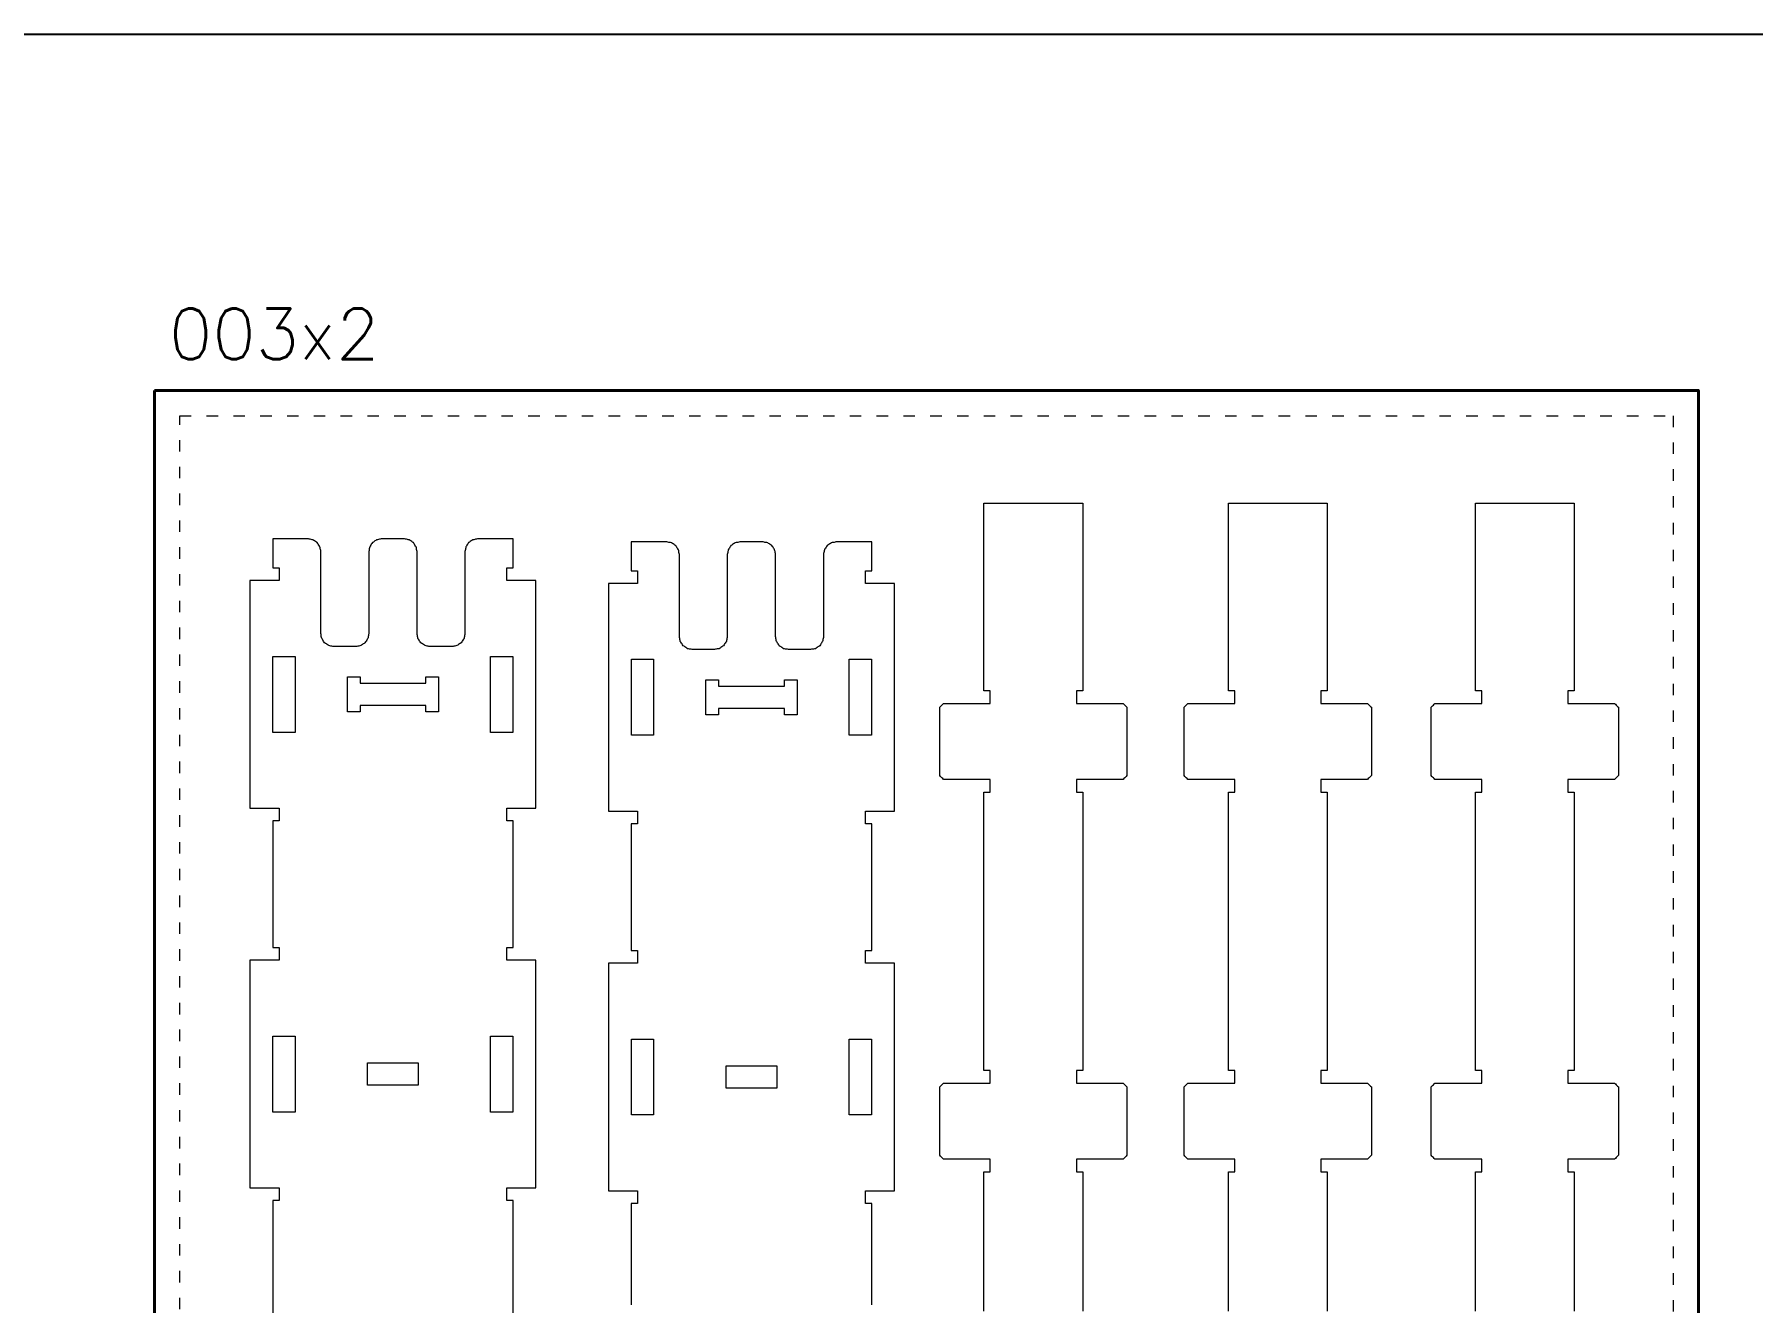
# Model space of a CAD drawing. Header units: millimetres. Extents: x 481 to 28351, y -1147 to 6765.
# Drawn here: x 5369 to 6727, y 5763 to 6765 of the extents above; entities that cross this region are included whole.
import ezdxf

# ---------------------------------------------------------------- set-up
doc = ezdxf.new("R2010")
doc.units = ezdxf.units.MM
doc.linetypes.add('DGN Style 5', pattern=[21.175771, 9.07533, -12.10044])
for name, color, linetype, lineweight in [('0_NOPRINT_TOLERANCE', 7, 'DGN Style 5', 0), ('BOARD_18MM_BIRCH-PLY', 73, 'Continuous', 40), ('CUTOUT_18MM_INSIDE', 151, 'Continuous', 0), ('CUTOUT_18MM_OUTSIDE', 201, 'Continuous', 0)]:
    doc.layers.add(name, color=color, linetype=linetype, lineweight=lineweight)
doc.layers.add('0_SHEET_BIRCHPLY_2440X1220', color=1, linetype='Continuous')
doc.styles.get("Standard").update_dxf_attribs({"font": 'romans.shx', "bigfont": 'hztxt.shx'})

msp = doc.modelspace()

# ---------------------------------------------------------------- linework, layer by layer
msp.add_lwpolyline([(480.7, 6764.9), (28350.7, 6764.9), (28350.7, 2878.4), (480.7, 2878.4)], close=True)
at = {"layer": '0_NOPRINT_TOLERANCE'}
msp.add_lwpolyline([(5484.3, 6463.6), (6664.3, 6463.6), (6664.3, 4063.6), (5484.3, 4063.6)], close=True, dxfattribs=at)
msp.add_lwpolyline([(5484.3, 6463.6), (6664.3, 6463.6), (6664.3, 4063.6), (5484.3, 4063.6)], close=True, dxfattribs=at)
at = {"layer": 'BOARD_18MM_BIRCH-PLY'}
msp.add_lwpolyline([(5464.3, 6483.6), (6684.3, 6483.6), (6684.3, 4043.6), (5464.3, 4043.6), (5464.3, 6483.6)], dxfattribs=at)
at = {"layer": 'CUTOUT_18MM_INSIDE'}
for points in [[(5557.9, 6273.4), (5561.5, 6273.4), (5565.1, 6273.4), (5568.7, 6273.4), (5571.8, 6273.4), (5575.4, 6273.4), (5575.4, 6261.4), (5575.4, 6249.4), (5575.4, 6237.4), (5575.4, 6225.4), (5575.4, 6213.4), (5571.8, 6213.4), (5568.7, 6213.4), (5565.1, 6213.4), (5561.5, 6213.4), (5557.9, 6213.4), (5557.9, 6225.4), (5557.9, 6237.4), (5557.9, 6249.4), (5557.9, 6261.4)], [(5729.9, 6213.4), (5729.9, 6225.4), (5729.9, 6237.4), (5729.9, 6249.4), (5729.9, 6261.4), (5729.9, 6273.4), (5733.5, 6273.4), (5736.9, 6273.4), (5740.2, 6273.4), (5743.8, 6273.4), (5747.4, 6273.4), (5747.4, 6261.4), (5747.4, 6249.4), (5747.4, 6237.4), (5747.4, 6225.4), (5747.4, 6213.4), (5743.8, 6213.4), (5740.2, 6213.4), (5736.9, 6213.4), (5733.5, 6213.4)], [(5841.2, 6271.1), (5844.8, 6271.1), (5848.4, 6271.1), (5852, 6271.1), (5855.1, 6271.1), (5858.7, 6271.1), (5858.7, 6259.1), (5858.7, 6247.1), (5858.7, 6235.1), (5858.7, 6223.1), (5858.7, 6211.1), (5855.1, 6211.1), (5852, 6211.1), (5848.4, 6211.1), (5844.8, 6211.1), (5841.2, 6211.1), (5841.2, 6223.1), (5841.2, 6235.1), (5841.2, 6247.1), (5841.2, 6259.1)], [(6013.2, 6211.1), (6013.2, 6223.1), (6013.2, 6235.1), (6013.2, 6247.1), (6013.2, 6259.1), (6013.2, 6271.1), (6016.8, 6271.1), (6020.2, 6271.1), (6023.5, 6271.1), (6027.1, 6271.1), (6030.7, 6271.1), (6030.7, 6259.1), (6030.7, 6247.1), (6030.7, 6235.1), (6030.7, 6223.1), (6030.7, 6211.1), (6027.1, 6211.1), (6023.5, 6211.1), (6020.2, 6211.1), (6016.8, 6211.1)], [(5688.7, 6229.7), (5686.7, 6229.7), (5684.7, 6229.7), (5682.7, 6229.7), (5680.7, 6229.7), (5678.7, 6229.7), (5678.7, 6230.7), (5678.7, 6231.7), (5678.7, 6232.7), (5678.7, 6233.7), (5678.7, 6234.7), (5668.3, 6234.7), (5657.9, 6234.7), (5647.5, 6234.7), (5637.1, 6234.7), (5626.7, 6234.7), (5626.7, 6233.7), (5626.7, 6232.7), (5626.7, 6231.7), (5626.7, 6230.7), (5626.7, 6229.7), (5624.7, 6229.7), (5622.7, 6229.7), (5620.7, 6229.7), (5618.7, 6229.7), (5616.7, 6229.7), (5616.7, 6235.3), (5616.7, 6240.6), (5616.7, 6246.2), (5616.7, 6251.6), (5616.7, 6257.2), (5618.7, 6257.2), (5620.7, 6257.2), (5622.7, 6257.2), (5624.7, 6257.2), (5626.7, 6257.2), (5626.7, 6256.2), (5626.7, 6255.2), (5626.7, 6254.2), (5626.7, 6253.2), (5626.7, 6252.2), (5637.1, 6252.2), (5647.5, 6252.2), (5657.9, 6252.2), (5668.3, 6252.2), (5678.7, 6252.2), (5678.7, 6253.2), (5678.7, 6254.2), (5678.7, 6255.2), (5678.7, 6256.2), (5678.7, 6257.2), (5680.7, 6257.2), (5682.7, 6257.2), (5684.7, 6257.2), (5686.7, 6257.2), (5688.7, 6257.2), (5688.7, 6251.6), (5688.7, 6246.2), (5688.7, 6240.6), (5688.7, 6235.3)], [(5972, 6227.3), (5970, 6227.3), (5968, 6227.3), (5966, 6227.3), (5964, 6227.3), (5962, 6227.3), (5962, 6228.3), (5962, 6229.3), (5962, 6230.3), (5962, 6231.3), (5962, 6232.3), (5951.6, 6232.3), (5941.2, 6232.3), (5930.8, 6232.3), (5920.4, 6232.3), (5910, 6232.3), (5910, 6231.3), (5910, 6230.3), (5910, 6229.3), (5910, 6228.3), (5910, 6227.3), (5908, 6227.3), (5906, 6227.3), (5904, 6227.3), (5902, 6227.3), (5900, 6227.3), (5900, 6232.9), (5900, 6238.3), (5900, 6243.9), (5900, 6249.2), (5900, 6254.8), (5902, 6254.8), (5904, 6254.8), (5906, 6254.8), (5908, 6254.8), (5910, 6254.8), (5910, 6253.8), (5910, 6252.8), (5910, 6251.8), (5910, 6250.8), (5910, 6249.8), (5920.4, 6249.8), (5930.8, 6249.8), (5941.2, 6249.8), (5951.6, 6249.8), (5962, 6249.8), (5962, 6250.8), (5962, 6251.8), (5962, 6252.8), (5962, 6253.8), (5962, 6254.8), (5964, 6254.8), (5966, 6254.8), (5968, 6254.8), (5970, 6254.8), (5972, 6254.8), (5972, 6249.2), (5972, 6243.9), (5972, 6238.3), (5972, 6232.9)], [(5557.9, 5973.4), (5561.5, 5973.4), (5565.1, 5973.4), (5568.7, 5973.4), (5571.8, 5973.4), (5575.4, 5973.4), (5575.4, 5961.4), (5575.4, 5949.4), (5575.4, 5937.4), (5575.4, 5925.4), (5575.4, 5913.4), (5571.8, 5913.4), (5568.7, 5913.4), (5565.1, 5913.4), (5561.5, 5913.4), (5557.9, 5913.4), (5557.9, 5925.4), (5557.9, 5937.4), (5557.9, 5949.4), (5557.9, 5961.4)], [(5729.9, 5913.4), (5729.9, 5925.4), (5729.9, 5937.4), (5729.9, 5949.4), (5729.9, 5961.4), (5729.9, 5973.4), (5733.5, 5973.4), (5736.9, 5973.4), (5740.2, 5973.4), (5743.8, 5973.4), (5747.4, 5973.4), (5747.4, 5961.4), (5747.4, 5949.4), (5747.4, 5937.4), (5747.4, 5925.4), (5747.4, 5913.4), (5743.8, 5913.4), (5740.2, 5913.4), (5736.9, 5913.4), (5733.5, 5913.4)], [(5841.2, 5971.1), (5844.8, 5971.1), (5848.4, 5971.1), (5852, 5971.1), (5855.1, 5971.1), (5858.7, 5971.1), (5858.7, 5959.1), (5858.7, 5947.1), (5858.7, 5935.1), (5858.7, 5923.1), (5858.7, 5911.1), (5855.1, 5911.1), (5852, 5911.1), (5848.4, 5911.1), (5844.8, 5911.1), (5841.2, 5911.1), (5841.2, 5923.1), (5841.2, 5935.1), (5841.2, 5947.1), (5841.2, 5959.1)], [(6013.2, 5911.1), (6013.2, 5923.1), (6013.2, 5935.1), (6013.2, 5947.1), (6013.2, 5959.1), (6013.2, 5971.1), (6016.8, 5971.1), (6020.2, 5971.1), (6023.5, 5971.1), (6027.1, 5971.1), (6030.7, 5971.1), (6030.7, 5959.1), (6030.7, 5947.1), (6030.7, 5935.1), (6030.7, 5923.1), (6030.7, 5911.1), (6027.1, 5911.1), (6023.5, 5911.1), (6020.2, 5911.1), (6016.8, 5911.1)], [(5672.7, 5952.2), (5672.7, 5948.6), (5672.7, 5945.2), (5672.7, 5941.6), (5672.7, 5938), (5672.7, 5934.7), (5664.7, 5934.7), (5656.7, 5934.7), (5648.7, 5934.7), (5640.7, 5934.7), (5632.7, 5934.7), (5632.7, 5938), (5632.7, 5941.6), (5632.7, 5945.2), (5632.7, 5948.6), (5632.7, 5952.2), (5640.7, 5952.2), (5648.7, 5952.2), (5656.7, 5952.2), (5664.7, 5952.2)], [(5956, 5949.8), (5956, 5946.2), (5956, 5942.9), (5956, 5939.3), (5956, 5935.7), (5956, 5932.3), (5948, 5932.3), (5940, 5932.3), (5932, 5932.3), (5924, 5932.3), (5916, 5932.3), (5916, 5935.7), (5916, 5939.3), (5916, 5942.9), (5916, 5946.2), (5916, 5949.8), (5924, 5949.8), (5932, 5949.8), (5940, 5949.8), (5948, 5949.8)]]:
    msp.add_lwpolyline(points, close=True, dxfattribs=at)
at = {"layer": 'CUTOUT_18MM_OUTSIDE'}
for points in [[(6119.7, 5756.2), (6119.7, 5778.2), (6119.7, 5800.2), (6119.7, 5822.2), (6119.7, 5844.2), (6119.7, 5866.2), (6120.7, 5866.2), (6121.7, 5866.2), (6122.7, 5866.2), (6123.7, 5866.2), (6124.7, 5866.2), (6124.7, 5868.2), (6124.7, 5870.2), (6124.7, 5872.2), (6124.7, 5874.2), (6124.7, 5876.2), (6117.1, 5876.2), (6109.5, 5876.2), (6101.9, 5876.2), (6094.3, 5876.2), (6087.7, 5876.2), (6087.1, 5876.8), (6086.5, 5877.4), (6085.9, 5878), (6085.3, 5878.6), (6084.7, 5879.2), (6084.7, 5890), (6084.7, 5900.8), (6084.7, 5911.6), (6084.7, 5922.4), (6084.7, 5933.2), (6085.3, 5933.8), (6085.9, 5934.4), (6086.5, 5935), (6087.1, 5935.6), (6087.7, 5936.2), (6094.3, 5936.2), (6101.9, 5936.2), (6109.5, 5936.2), (6117.1, 5936.2), (6124.7, 5936.2), (6124.7, 5938.2), (6124.7, 5940.2), (6124.7, 5942.2), (6124.7, 5944.2), (6124.7, 5946.2), (6123.7, 5946.2), (6122.7, 5946.2), (6121.7, 5946.2), (6120.7, 5946.2), (6119.7, 5946.2), (6119.7, 5990.2), (6119.7, 6034.2), (6119.7, 6078.2), (6119.7, 6122.2), (6119.7, 6166.2), (6120.7, 6166.2), (6121.7, 6166.2), (6122.7, 6166.2), (6123.7, 6166.2), (6124.7, 6166.2), (6124.7, 6168.2), (6124.7, 6170.2), (6124.7, 6172.2), (6124.7, 6174.2), (6124.7, 6176.2), (6117.1, 6176.2), (6109.5, 6176.2), (6101.9, 6176.2), (6094.3, 6176.2), (6087.7, 6176.2), (6087.1, 6176.8), (6086.5, 6177.4), (6085.9, 6178), (6085.3, 6178.6), (6084.7, 6179.2), (6084.7, 6190), (6084.7, 6200.8), (6084.7, 6211.6), (6084.7, 6222.4), (6084.7, 6233.2), (6085.3, 6233.8), (6085.9, 6234.4), (6086.5, 6235), (6087.1, 6235.6), (6087.7, 6236.2), (6094.3, 6236.2), (6101.9, 6236.2), (6109.5, 6236.2), (6117.1, 6236.2), (6124.7, 6236.2), (6124.7, 6238.2), (6124.7, 6240.2), (6124.7, 6242.2), (6124.7, 6244.2), (6124.7, 6246.2), (6123.7, 6246.2), (6122.7, 6246.2), (6121.7, 6246.2), (6120.7, 6246.2), (6119.7, 6246.2), (6119.7, 6275.9), (6119.7, 6305.5), (6119.7, 6335.2), (6119.7, 6364.8), (6119.7, 6394.5), (6127.5, 6394.5), (6135.3, 6394.5), (6143.1, 6394.5), (6150.9, 6394.5), (6158.7, 6394.5), (6166.5, 6394.5), (6174.3, 6394.5), (6182.1, 6394.5), (6189.9, 6394.5), (6197.7, 6394.5), (6197.7, 6364.8), (6197.7, 6335.2), (6197.7, 6305.5), (6197.7, 6275.9), (6197.7, 6246.2), (6196.7, 6246.2), (6195.7, 6246.2), (6194.7, 6246.2), (6193.7, 6246.2), (6192.7, 6246.2), (6192.7, 6244.2), (6192.7, 6242.2), (6192.7, 6240.2), (6192.7, 6238.2), (6192.7, 6236.2), (6200.3, 6236.2), (6207.9, 6236.2), (6215.5, 6236.2), (6222.1, 6236.2), (6229.7, 6236.2), (6230.3, 6235.6), (6230.9, 6235), (6231.5, 6234.4), (6232.1, 6233.8), (6232.7, 6233.2), (6232.7, 6222.4), (6232.7, 6211.6), (6232.7, 6200.8), (6232.7, 6190), (6232.7, 6179.2), (6232.1, 6178.6), (6231.5, 6178), (6230.9, 6177.4), (6230.3, 6176.8), (6229.7, 6176.2), (6222.1, 6176.2), (6215.5, 6176.2), (6207.9, 6176.2), (6200.3, 6176.2), (6192.7, 6176.2), (6192.7, 6174.2), (6192.7, 6172.2), (6192.7, 6170.2), (6192.7, 6168.2), (6192.7, 6166.2), (6193.7, 6166.2), (6194.7, 6166.2), (6195.7, 6166.2), (6196.7, 6166.2), (6197.7, 6166.2), (6197.7, 6122.2), (6197.7, 6078.2), (6197.7, 6034.2), (6197.7, 5990.2), (6197.7, 5946.2), (6196.7, 5946.2), (6195.7, 5946.2), (6194.7, 5946.2), (6193.7, 5946.2), (6192.7, 5946.2), (6192.7, 5944.2), (6192.7, 5942.2), (6192.7, 5940.2), (6192.7, 5938.2), (6192.7, 5936.2), (6200.3, 5936.2), (6207.9, 5936.2), (6215.5, 5936.2), (6222.1, 5936.2), (6229.7, 5936.2), (6230.3, 5935.6), (6230.9, 5935), (6231.5, 5934.4), (6232.1, 5933.8), (6232.7, 5933.2), (6232.7, 5922.4), (6232.7, 5911.6), (6232.7, 5900.8), (6232.7, 5890), (6232.7, 5879.2), (6232.1, 5878.6), (6231.5, 5878), (6230.9, 5877.4), (6230.3, 5876.8), (6229.7, 5876.2), (6222.1, 5876.2), (6215.5, 5876.2), (6207.9, 5876.2), (6200.3, 5876.2), (6192.7, 5876.2), (6192.7, 5874.2), (6192.7, 5872.2), (6192.7, 5870.2), (6192.7, 5868.2), (6192.7, 5866.2), (6193.7, 5866.2), (6194.7, 5866.2), (6195.7, 5866.2), (6196.7, 5866.2), (6197.7, 5866.2), (6197.7, 5844.2), (6197.7, 5822.2), (6197.7, 5800.2), (6197.7, 5778.2), (6197.7, 5756.2)], [(6312.8, 5756.2), (6312.8, 5778.2), (6312.8, 5800.2), (6312.8, 5822.2), (6312.8, 5844.2), (6312.8, 5866.2), (6313.8, 5866.2), (6314.8, 5866.2), (6315.8, 5866.2), (6316.8, 5866.2), (6317.8, 5866.2), (6317.8, 5868.2), (6317.8, 5870.2), (6317.8, 5872.2), (6317.8, 5874.2), (6317.8, 5876.2), (6310.2, 5876.2), (6302.6, 5876.2), (6295, 5876.2), (6287.4, 5876.2), (6280.8, 5876.2), (6280.2, 5876.8), (6279.6, 5877.4), (6279, 5878), (6278.4, 5878.6), (6277.8, 5879.2), (6277.8, 5890), (6277.8, 5900.8), (6277.8, 5911.6), (6277.8, 5922.4), (6277.8, 5933.2), (6278.4, 5933.8), (6279, 5934.4), (6279.6, 5935), (6280.2, 5935.6), (6280.8, 5936.2), (6287.4, 5936.2), (6295, 5936.2), (6302.6, 5936.2), (6310.2, 5936.2), (6317.8, 5936.2), (6317.8, 5938.2), (6317.8, 5940.2), (6317.8, 5942.2), (6317.8, 5944.2), (6317.8, 5946.2), (6316.8, 5946.2), (6315.8, 5946.2), (6314.8, 5946.2), (6313.8, 5946.2), (6312.8, 5946.2), (6312.8, 5990.2), (6312.8, 6034.2), (6312.8, 6078.2), (6312.8, 6122.2), (6312.8, 6166.2), (6313.8, 6166.2), (6314.8, 6166.2), (6315.8, 6166.2), (6316.8, 6166.2), (6317.8, 6166.2), (6317.8, 6168.2), (6317.8, 6170.2), (6317.8, 6172.2), (6317.8, 6174.2), (6317.8, 6176.2), (6310.2, 6176.2), (6302.6, 6176.2), (6295, 6176.2), (6287.4, 6176.2), (6280.8, 6176.2), (6280.2, 6176.8), (6279.6, 6177.4), (6279, 6178), (6278.4, 6178.6), (6277.8, 6179.2), (6277.8, 6190), (6277.8, 6200.8), (6277.8, 6211.6), (6277.8, 6222.4), (6277.8, 6233.2), (6278.4, 6233.8), (6279, 6234.4), (6279.6, 6235), (6280.2, 6235.6), (6280.8, 6236.2), (6287.4, 6236.2), (6295, 6236.2), (6302.6, 6236.2), (6310.2, 6236.2), (6317.8, 6236.2), (6317.8, 6238.2), (6317.8, 6240.2), (6317.8, 6242.2), (6317.8, 6244.2), (6317.8, 6246.2), (6316.8, 6246.2), (6315.8, 6246.2), (6314.8, 6246.2), (6313.8, 6246.2), (6312.8, 6246.2), (6312.8, 6275.9), (6312.8, 6305.5), (6312.8, 6335.2), (6312.8, 6364.8), (6312.8, 6394.5), (6320.6, 6394.5), (6328.4, 6394.5), (6336.2, 6394.5), (6344, 6394.5), (6351.8, 6394.5), (6359.6, 6394.5), (6367.4, 6394.5), (6375.2, 6394.5), (6383, 6394.5), (6390.8, 6394.5), (6390.8, 6364.8), (6390.8, 6335.2), (6390.8, 6305.5), (6390.8, 6275.9), (6390.8, 6246.2), (6389.8, 6246.2), (6388.8, 6246.2), (6387.8, 6246.2), (6386.8, 6246.2), (6385.8, 6246.2), (6385.8, 6244.2), (6385.8, 6242.2), (6385.8, 6240.2), (6385.8, 6238.2), (6385.8, 6236.2), (6393.4, 6236.2), (6401, 6236.2), (6408.6, 6236.2), (6415.2, 6236.2), (6422.8, 6236.2), (6423.4, 6235.6), (6424, 6235), (6424.6, 6234.4), (6425.2, 6233.8), (6425.8, 6233.2), (6425.8, 6222.4), (6425.8, 6211.6), (6425.8, 6200.8), (6425.8, 6190), (6425.8, 6179.2), (6425.2, 6178.6), (6424.6, 6178), (6424, 6177.4), (6423.4, 6176.8), (6422.8, 6176.2), (6415.2, 6176.2), (6408.6, 6176.2), (6401, 6176.2), (6393.4, 6176.2), (6385.8, 6176.2), (6385.8, 6174.2), (6385.8, 6172.2), (6385.8, 6170.2), (6385.8, 6168.2), (6385.8, 6166.2), (6386.8, 6166.2), (6387.8, 6166.2), (6388.8, 6166.2), (6389.8, 6166.2), (6390.8, 6166.2), (6390.8, 6122.2), (6390.8, 6078.2), (6390.8, 6034.2), (6390.8, 5990.2), (6390.8, 5946.2), (6389.8, 5946.2), (6388.8, 5946.2), (6387.8, 5946.2), (6386.8, 5946.2), (6385.8, 5946.2), (6385.8, 5944.2), (6385.8, 5942.2), (6385.8, 5940.2), (6385.8, 5938.2), (6385.8, 5936.2), (6393.4, 5936.2), (6401, 5936.2), (6408.6, 5936.2), (6415.2, 5936.2), (6422.8, 5936.2), (6423.4, 5935.6), (6424, 5935), (6424.6, 5934.4), (6425.2, 5933.8), (6425.8, 5933.2), (6425.8, 5922.4), (6425.8, 5911.6), (6425.8, 5900.8), (6425.8, 5890), (6425.8, 5879.2), (6425.2, 5878.6), (6424.6, 5878), (6424, 5877.4), (6423.4, 5876.8), (6422.8, 5876.2), (6415.2, 5876.2), (6408.6, 5876.2), (6401, 5876.2), (6393.4, 5876.2), (6385.8, 5876.2), (6385.8, 5874.2), (6385.8, 5872.2), (6385.8, 5870.2), (6385.8, 5868.2), (6385.8, 5866.2), (6386.8, 5866.2), (6387.8, 5866.2), (6388.8, 5866.2), (6389.8, 5866.2), (6390.8, 5866.2), (6390.8, 5844.2), (6390.8, 5822.2), (6390.8, 5800.2), (6390.8, 5778.2), (6390.8, 5756.2)], [(6508, 5756.2), (6508, 5778.2), (6508, 5800.2), (6508, 5822.2), (6508, 5844.2), (6508, 5866.2), (6509, 5866.2), (6510, 5866.2), (6511, 5866.2), (6512, 5866.2), (6513, 5866.2), (6513, 5868.2), (6513, 5870.2), (6513, 5872.2), (6513, 5874.2), (6513, 5876.2), (6505.4, 5876.2), (6497.8, 5876.2), (6490.2, 5876.2), (6482.6, 5876.2), (6476, 5876.2), (6475.4, 5876.8), (6474.8, 5877.4), (6474.2, 5878), (6473.6, 5878.6), (6473, 5879.2), (6473, 5890), (6473, 5900.8), (6473, 5911.6), (6473, 5922.4), (6473, 5933.2), (6473.6, 5933.8), (6474.2, 5934.4), (6474.8, 5935), (6475.4, 5935.6), (6476, 5936.2), (6482.6, 5936.2), (6490.2, 5936.2), (6497.8, 5936.2), (6505.4, 5936.2), (6513, 5936.2), (6513, 5938.2), (6513, 5940.2), (6513, 5942.2), (6513, 5944.2), (6513, 5946.2), (6512, 5946.2), (6511, 5946.2), (6510, 5946.2), (6509, 5946.2), (6508, 5946.2), (6508, 5990.2), (6508, 6034.2), (6508, 6078.2), (6508, 6122.2), (6508, 6166.2), (6509, 6166.2), (6510, 6166.2), (6511, 6166.2), (6512, 6166.2), (6513, 6166.2), (6513, 6168.2), (6513, 6170.2), (6513, 6172.2), (6513, 6174.2), (6513, 6176.2), (6505.4, 6176.2), (6497.8, 6176.2), (6490.2, 6176.2), (6482.6, 6176.2), (6476, 6176.2), (6475.4, 6176.8), (6474.8, 6177.4), (6474.2, 6178), (6473.6, 6178.6), (6473, 6179.2), (6473, 6190), (6473, 6200.8), (6473, 6211.6), (6473, 6222.4), (6473, 6233.2), (6473.6, 6233.8), (6474.2, 6234.4), (6474.8, 6235), (6475.4, 6235.6), (6476, 6236.2), (6482.6, 6236.2), (6490.2, 6236.2), (6497.8, 6236.2), (6505.4, 6236.2), (6513, 6236.2), (6513, 6238.2), (6513, 6240.2), (6513, 6242.2), (6513, 6244.2), (6513, 6246.2), (6512, 6246.2), (6511, 6246.2), (6510, 6246.2), (6509, 6246.2), (6508, 6246.2), (6508, 6275.9), (6508, 6305.5), (6508, 6335.2), (6508, 6364.8), (6508, 6394.5), (6515.8, 6394.5), (6523.6, 6394.5), (6531.4, 6394.5), (6539.2, 6394.5), (6547, 6394.5), (6554.8, 6394.5), (6562.6, 6394.5), (6570.4, 6394.5), (6578.2, 6394.5), (6586, 6394.5), (6586, 6364.8), (6586, 6335.2), (6586, 6305.5), (6586, 6275.9), (6586, 6246.2), (6585, 6246.2), (6584, 6246.2), (6583, 6246.2), (6582, 6246.2), (6581, 6246.2), (6581, 6244.2), (6581, 6242.2), (6581, 6240.2), (6581, 6238.2), (6581, 6236.2), (6588.6, 6236.2), (6596.2, 6236.2), (6603.8, 6236.2), (6610.4, 6236.2), (6618, 6236.2), (6618.6, 6235.6), (6619.2, 6235), (6619.8, 6234.4), (6620.4, 6233.8), (6621, 6233.2), (6621, 6222.4), (6621, 6211.6), (6621, 6200.8), (6621, 6190), (6621, 6179.2), (6620.4, 6178.6), (6619.8, 6178), (6619.2, 6177.4), (6618.6, 6176.8), (6618, 6176.2), (6610.4, 6176.2), (6603.8, 6176.2), (6596.2, 6176.2), (6588.6, 6176.2), (6581, 6176.2), (6581, 6174.2), (6581, 6172.2), (6581, 6170.2), (6581, 6168.2), (6581, 6166.2), (6582, 6166.2), (6583, 6166.2), (6584, 6166.2), (6585, 6166.2), (6586, 6166.2), (6586, 6122.2), (6586, 6078.2), (6586, 6034.2), (6586, 5990.2), (6586, 5946.2), (6585, 5946.2), (6584, 5946.2), (6583, 5946.2), (6582, 5946.2), (6581, 5946.2), (6581, 5944.2), (6581, 5942.2), (6581, 5940.2), (6581, 5938.2), (6581, 5936.2), (6588.6, 5936.2), (6596.2, 5936.2), (6603.8, 5936.2), (6610.4, 5936.2), (6618, 5936.2), (6618.6, 5935.6), (6619.2, 5935), (6619.8, 5934.4), (6620.4, 5933.8), (6621, 5933.2), (6621, 5922.4), (6621, 5911.6), (6621, 5900.8), (6621, 5890), (6621, 5879.2), (6620.4, 5878.6), (6619.8, 5878), (6619.2, 5877.4), (6618.6, 5876.8), (6618, 5876.2), (6610.4, 5876.2), (6603.8, 5876.2), (6596.2, 5876.2), (6588.6, 5876.2), (6581, 5876.2), (6581, 5874.2), (6581, 5872.2), (6581, 5870.2), (6581, 5868.2), (6581, 5866.2), (6582, 5866.2), (6583, 5866.2), (6584, 5866.2), (6585, 5866.2), (6586, 5866.2), (6586, 5844.2), (6586, 5822.2), (6586, 5800.2), (6586, 5778.2), (6586, 5756.2)], [(5747.7, 5743.4), (5747.7, 5763.4), (5747.7, 5783.4), (5747.7, 5803.4), (5747.7, 5823.4), (5747.7, 5843.4), (5746.7, 5843.4), (5745.7, 5843.4), (5744.7, 5843.4), (5743.7, 5843.4), (5742.7, 5843.4), (5742.7, 5845.4), (5742.7, 5847.4), (5742.7, 5849.4), (5742.7, 5851.4), (5742.7, 5853.4), (5747.3, 5853.4), (5751.9, 5853.4), (5756.5, 5853.4), (5761.1, 5853.4), (5765.7, 5853.4), (5765.7, 5889.4), (5765.7, 5925.4), (5765.7, 5961.4), (5765.7, 5997.4), (5765.7, 6033.4), (5761.1, 6033.4), (5756.5, 6033.4), (5751.9, 6033.4), (5747.3, 6033.4), (5742.7, 6033.4), (5742.7, 6035.4), (5742.7, 6037.4), (5742.7, 6039.4), (5742.7, 6041.4), (5742.7, 6043.4), (5743.7, 6043.4), (5744.7, 6043.4), (5745.7, 6043.4), (5746.7, 6043.4), (5747.7, 6043.4), (5747.7, 6063.4), (5747.7, 6083.4), (5747.7, 6103.4), (5747.7, 6123.4), (5747.7, 6143.4), (5746.7, 6143.4), (5745.7, 6143.4), (5744.7, 6143.4), (5743.7, 6143.4), (5742.7, 6143.4), (5742.7, 6145.4), (5742.7, 6147.4), (5742.7, 6149.4), (5742.7, 6151.4), (5742.7, 6153.4), (5747.3, 6153.4), (5751.9, 6153.4), (5756.5, 6153.4), (5761.1, 6153.4), (5765.7, 6153.4), (5765.7, 6189.4), (5765.7, 6225.4), (5765.7, 6261.4), (5765.7, 6297.4), (5765.7, 6333.4), (5761.1, 6333.4), (5756.5, 6333.4), (5751.9, 6333.4), (5747.3, 6333.4), (5742.7, 6333.4), (5742.7, 6335.4), (5742.7, 6337.4), (5742.7, 6339.4), (5742.7, 6341.4), (5742.7, 6343.4), (5743.7, 6343.4), (5744.7, 6343.4), (5745.7, 6343.4), (5746.7, 6343.4), (5747.7, 6343.4), (5747.7, 6348), (5747.7, 6352.5), (5747.7, 6357.1), (5747.7, 6361.6), (5747.7, 6366.2), (5742, 6366.2), (5736.4, 6366.2), (5730.7, 6366.2), (5725.1, 6366.2), (5719.4, 6366.2), (5718.7, 6366), (5718, 6365.9), (5717.3, 6365.7), (5716.5, 6365.6), (5715.8, 6365.5), (5715.1, 6365), (5714.5, 6364.6), (5713.8, 6364.2), (5713.1, 6363.7), (5712.5, 6363.3), (5712, 6362.6), (5711.6, 6362), (5711.2, 6361.3), (5710.7, 6360.6), (5710.3, 6360), (5710.2, 6359.2), (5710, 6358.5), (5709.9, 6357.8), (5709.7, 6357.1), (5709.6, 6356.3), (5709.6, 6343.3), (5709.6, 6330.3), (5709.6, 6317.3), (5709.6, 6304.3), (5709.6, 6291.3), (5709.5, 6290.6), (5709.3, 6289.8), (5709.2, 6289.1), (5709, 6288.4), (5708.9, 6287.6), (5708.4, 6286.9), (5708, 6286.2), (5707.5, 6285.5), (5707.1, 6284.8), (5706.6, 6284.1), (5705.9, 6283.7), (5705.2, 6283.2), (5704.5, 6282.8), (5703.9, 6282.3), (5703.2, 6281.9), (5702.4, 6281.7), (5701.7, 6281.6), (5700.9, 6281.5), (5700.2, 6281.3), (5699.4, 6281.2), (5695.9, 6281.2), (5692.4, 6281.2), (5688.9, 6281.2), (5685.4, 6281.2), (5681.9, 6281.2), (5681.1, 6281.3), (5680.4, 6281.4), (5679.6, 6281.6), (5678.9, 6281.7), (5678.1, 6281.9), (5677.5, 6282.3), (5676.8, 6282.8), (5676.1, 6283.2), (5675.4, 6283.7), (5674.7, 6284.1), (5674.2, 6284.8), (5673.8, 6285.5), (5673.3, 6286.2), (5672.9, 6286.9), (5672.4, 6287.6), (5672.3, 6288.4), (5672.1, 6289.1), (5672, 6289.8), (5671.9, 6290.6), (5671.7, 6291.3), (5671.7, 6304.3), (5671.7, 6317.3), (5671.7, 6330.3), (5671.7, 6343.3), (5671.7, 6356.3), (5671.6, 6357.1), (5671.4, 6357.8), (5671.3, 6358.5), (5671.2, 6359.2), (5671, 6360), (5670.6, 6360.6), (5670.1, 6361.3), (5669.7, 6362), (5669.3, 6362.6), (5668.8, 6363.3), (5668.2, 6363.7), (5667.5, 6364.2), (5666.8, 6364.6), (5666.2, 6365), (5665.5, 6365.5), (5664.8, 6365.6), (5664.1, 6365.7), (5663.3, 6365.9), (5662.6, 6366), (5661.9, 6366.2), (5658.2, 6366.2), (5654.5, 6366.2), (5650.8, 6366.2), (5647.1, 6366.2), (5643.4, 6366.2), (5642.7, 6366), (5642, 6365.9), (5641.3, 6365.7), (5640.5, 6365.6), (5639.8, 6365.5), (5639.1, 6365), (5638.5, 6364.6), (5637.8, 6364.2), (5637.2, 6363.7), (5636.5, 6363.3), (5636.1, 6362.6), (5635.6, 6362), (5635.2, 6361.3), (5634.7, 6360.6), (5634.3, 6360), (5634.2, 6359.2), (5634, 6358.5), (5633.9, 6357.8), (5633.8, 6357.1), (5633.6, 6356.3), (5633.6, 6343.3), (5633.6, 6330.3), (5633.6, 6317.3), (5633.6, 6304.3), (5633.6, 6291.3), (5633.5, 6290.6), (5633.3, 6289.8), (5633.2, 6289.1), (5633, 6288.4), (5632.9, 6287.6), (5632.4, 6286.9), (5632, 6286.2), (5631.5, 6285.5), (5631.1, 6284.8), (5630.6, 6284.1), (5629.9, 6283.7), (5629.2, 6283.2), (5628.6, 6282.8), (5627.9, 6282.3), (5627.2, 6281.9), (5626.4, 6281.7), (5625.7, 6281.6), (5624.9, 6281.5), (5624.2, 6281.3), (5623.4, 6281.2), (5619.9, 6281.2), (5616.4, 6281.2), (5612.9, 6281.2), (5609.4, 6281.2), (5605.9, 6281.2), (5605.1, 6281.3), (5604.4, 6281.5), (5603.6, 6281.6), (5602.9, 6281.7), (5602.1, 6281.9), (5601.5, 6282.3), (5600.8, 6282.8), (5600.1, 6283.2), (5599.4, 6283.7), (5598.7, 6284.1), (5598.2, 6284.8), (5597.8, 6285.5), (5597.3, 6286.2), (5596.9, 6286.9), (5596.4, 6287.6), (5596.3, 6288.4), (5596.1, 6289.1), (5596, 6289.9), (5595.9, 6290.6), (5595.7, 6291.4), (5595.7, 6304.4), (5595.7, 6317.4), (5595.7, 6330.3), (5595.7, 6343.3), (5595.7, 6356.3), (5595.6, 6357.1), (5595.4, 6357.8), (5595.3, 6358.5), (5595.2, 6359.2), (5595, 6360), (5594.6, 6360.6), (5594.1, 6361.3), (5593.7, 6362), (5593.3, 6362.6), (5592.8, 6363.3), (5592.2, 6363.7), (5591.5, 6364.2), (5590.8, 6364.6), (5590.2, 6365), (5589.5, 6365.5), (5588.8, 6365.6), (5588.1, 6365.8), (5587.3, 6365.9), (5586.6, 6366), (5585.9, 6366.2), (5580.2, 6366.2), (5574.6, 6366.2), (5569, 6366.2), (5563.3, 6366.2), (5557.7, 6366.2), (5557.7, 6361.6), (5557.7, 6357.1), (5557.7, 6352.5), (5557.7, 6348), (5557.7, 6343.4), (5558.7, 6343.4), (5559.7, 6343.4), (5560.7, 6343.4), (5561.7, 6343.4), (5562.7, 6343.4), (5562.7, 6341.4), (5562.7, 6339.4), (5562.7, 6337.4), (5562.7, 6335.4), (5562.7, 6333.4), (5558.1, 6333.4), (5553.5, 6333.4), (5548.9, 6333.4), (5544.3, 6333.4), (5539.7, 6333.4), (5539.7, 6297.4), (5539.7, 6261.4), (5539.7, 6225.4), (5539.7, 6189.4), (5539.7, 6153.4), (5544.3, 6153.4), (5548.9, 6153.4), (5553.5, 6153.4), (5558.1, 6153.4), (5562.7, 6153.4), (5562.7, 6151.4), (5562.7, 6149.4), (5562.7, 6147.4), (5562.7, 6145.4), (5562.7, 6143.4), (5561.7, 6143.4), (5560.7, 6143.4), (5559.7, 6143.4), (5558.7, 6143.4), (5557.7, 6143.4), (5557.7, 6123.4), (5557.7, 6103.4), (5557.7, 6083.4), (5557.7, 6063.4), (5557.7, 6043.4), (5558.7, 6043.4), (5559.7, 6043.4), (5560.7, 6043.4), (5561.7, 6043.4), (5562.7, 6043.4), (5562.7, 6041.4), (5562.7, 6039.4), (5562.7, 6037.4), (5562.7, 6035.4), (5562.7, 6033.4), (5558.1, 6033.4), (5553.5, 6033.4), (5548.9, 6033.4), (5544.3, 6033.4), (5539.7, 6033.4), (5539.7, 5997.4), (5539.7, 5961.4), (5539.7, 5925.4), (5539.7, 5889.4), (5539.7, 5853.4), (5544.3, 5853.4), (5548.9, 5853.4), (5553.5, 5853.4), (5558.1, 5853.4), (5562.7, 5853.4), (5562.7, 5851.4), (5562.7, 5849.4), (5562.7, 5847.4), (5562.7, 5845.4), (5562.7, 5843.4), (5561.7, 5843.4), (5560.7, 5843.4), (5559.7, 5843.4), (5558.7, 5843.4), (5557.7, 5843.4), (5557.7, 5823.4), (5557.7, 5803.4), (5557.7, 5783.4), (5557.7, 5763.4), (5557.7, 5743.4)], [(6031, 5761.1), (6031, 5781.1), (6031, 5801.1), (6031, 5821.1), (6031, 5841.1), (6030, 5841.1), (6029, 5841.1), (6028, 5841.1), (6027, 5841.1), (6026, 5841.1), (6026, 5843.1), (6026, 5845.1), (6026, 5847.1), (6026, 5849.1), (6026, 5851.1), (6030.6, 5851.1), (6035.2, 5851.1), (6039.8, 5851.1), (6044.4, 5851.1), (6049, 5851.1), (6049, 5887.1), (6049, 5923.1), (6049, 5959.1), (6049, 5995.1), (6049, 6031.1), (6044.4, 6031.1), (6039.8, 6031.1), (6035.2, 6031.1), (6030.6, 6031.1), (6026, 6031.1), (6026, 6033.1), (6026, 6035.1), (6026, 6037.1), (6026, 6039.1), (6026, 6041.1), (6027, 6041.1), (6028, 6041.1), (6029, 6041.1), (6030, 6041.1), (6031, 6041.1), (6031, 6061.1), (6031, 6081.1), (6031, 6101.1), (6031, 6121.1), (6031, 6141.1), (6030, 6141.1), (6029, 6141.1), (6028, 6141.1), (6027, 6141.1), (6026, 6141.1), (6026, 6143.1), (6026, 6145.1), (6026, 6147.1), (6026, 6149.1), (6026, 6151.1), (6030.6, 6151.1), (6035.2, 6151.1), (6039.8, 6151.1), (6044.4, 6151.1), (6049, 6151.1), (6049, 6187.1), (6049, 6223.1), (6049, 6259.1), (6049, 6295.1), (6049, 6331.1), (6044.4, 6331.1), (6039.8, 6331.1), (6035.2, 6331.1), (6030.6, 6331.1), (6026, 6331.1), (6026, 6333.1), (6026, 6335.1), (6026, 6337.1), (6026, 6339.1), (6026, 6341.1), (6027, 6341.1), (6028, 6341.1), (6029, 6341.1), (6030, 6341.1), (6031, 6341.1), (6031, 6345.6), (6031, 6350.2), (6031, 6354.7), (6031, 6359.3), (6031, 6363.8), (6025.3, 6363.8), (6019.7, 6363.8), (6014, 6363.8), (6008.4, 6363.8), (6002.7, 6363.8), (6002, 6363.7), (6001.3, 6363.5), (6000.6, 6363.4), (5999.8, 6363.3), (5999.1, 6363.1), (5998.4, 6362.7), (5997.8, 6362.3), (5997.1, 6361.8), (5996.4, 6361.4), (5995.8, 6360.9), (5995.3, 6360.3), (5994.9, 6359.6), (5994.5, 6359), (5994, 6358.3), (5993.6, 6357.6), (5993.5, 6356.9), (5993.3, 6356.2), (5993.2, 6355.4), (5993, 6354.7), (5992.9, 6354), (5992.9, 6341), (5992.9, 6328), (5992.9, 6315), (5992.9, 6302), (5992.9, 6289), (5992.8, 6288.3), (5992.6, 6287.5), (5992.5, 6286.8), (5992.3, 6286), (5992.2, 6285.3), (5991.7, 6284.6), (5991.3, 6283.9), (5990.8, 6283.2), (5990.4, 6282.5), (5989.9, 6281.8), (5989.2, 6281.3), (5988.5, 6280.9), (5987.8, 6280.4), (5987.2, 6280), (5986.5, 6279.5), (5985.7, 6279.4), (5985, 6279.2), (5984.2, 6279.1), (5983.5, 6279), (5982.7, 6278.8), (5979.2, 6278.8), (5975.7, 6278.8), (5972.2, 6278.8), (5968.7, 6278.8), (5965.2, 6278.8), (5964.4, 6279), (5963.7, 6279.1), (5962.9, 6279.2), (5962.2, 6279.4), (5961.4, 6279.5), (5960.8, 6280), (5960.1, 6280.4), (5959.4, 6280.9), (5958.7, 6281.3), (5958, 6281.8), (5957.5, 6282.5), (5957.1, 6283.2), (5956.6, 6283.9), (5956.2, 6284.6), (5955.7, 6285.3), (5955.6, 6286), (5955.4, 6286.8), (5955.3, 6287.5), (5955.2, 6288.3), (5955, 6289), (5955, 6302), (5955, 6315), (5955, 6328), (5955, 6341), (5955, 6354), (5954.9, 6354.7), (5954.7, 6355.4), (5954.6, 6356.2), (5954.5, 6356.9), (5954.3, 6357.6), (5953.9, 6358.3), (5953.4, 6359), (5953, 6359.6), (5952.6, 6360.3), (5952.1, 6360.9), (5951.5, 6361.4), (5950.8, 6361.8), (5950.1, 6362.3), (5949.5, 6362.7), (5948.8, 6363.1), (5948.1, 6363.3), (5947.4, 6363.4), (5946.6, 6363.5), (5945.9, 6363.7), (5945.2, 6363.8), (5941.5, 6363.8), (5937.8, 6363.8), (5934.1, 6363.8), (5930.4, 6363.8), (5926.7, 6363.8), (5926, 6363.7), (5925.3, 6363.5), (5924.6, 6363.4), (5923.8, 6363.3), (5923.1, 6363.1), (5922.4, 6362.7), (5921.8, 6362.3), (5921.1, 6361.8), (5920.4, 6361.4), (5919.8, 6360.9), (5919.3, 6360.3), (5918.9, 6359.6), (5918.5, 6359), (5918, 6358.3), (5917.6, 6357.6), (5917.5, 6356.9), (5917.3, 6356.2), (5917.2, 6355.5), (5917, 6354.7), (5916.9, 6354), (5916.9, 6341), (5916.9, 6328), (5916.9, 6315), (5916.9, 6302), (5916.9, 6289), (5916.8, 6288.3), (5916.6, 6287.5), (5916.5, 6286.8), (5916.3, 6286), (5916.2, 6285.3), (5915.7, 6284.6), (5915.3, 6283.9), (5914.8, 6283.2), (5914.4, 6282.5), (5913.9, 6281.8), (5913.2, 6281.4), (5912.5, 6280.9), (5911.8, 6280.4), (5911.2, 6280), (5910.5, 6279.5), (5909.7, 6279.4), (5909, 6279.3), (5908.2, 6279.1), (5907.5, 6279), (5906.7, 6278.8), (5903.2, 6278.8), (5899.7, 6278.8), (5896.2, 6278.8), (5892.7, 6278.8), (5889.2, 6278.8), (5888.4, 6279), (5887.7, 6279.1), (5886.9, 6279.2), (5886.2, 6279.4), (5885.4, 6279.5), (5884.8, 6280), (5884.1, 6280.4), (5883.4, 6280.9), (5882.7, 6281.4), (5882, 6281.8), (5881.5, 6282.5), (5881.1, 6283.2), (5880.6, 6283.9), (5880.2, 6284.6), (5879.7, 6285.3), (5879.6, 6286), (5879.4, 6286.8), (5879.3, 6287.5), (5879.1, 6288.3), (5879, 6289), (5879, 6302), (5879, 6315), (5879, 6328), (5879, 6341), (5879, 6354), (5878.9, 6354.7), (5878.7, 6355.5), (5878.6, 6356.2), (5878.5, 6356.9), (5878.3, 6357.6), (5877.9, 6358.3), (5877.4, 6359), (5877, 6359.6), (5876.6, 6360.3), (5876.1, 6360.9), (5875.5, 6361.4), (5874.8, 6361.8), (5874.1, 6362.3), (5873.5, 6362.7), (5872.8, 6363.1), (5872.1, 6363.3), (5871.4, 6363.4), (5870.6, 6363.5), (5869.9, 6363.7), (5869.2, 6363.8), (5863.5, 6363.8), (5857.9, 6363.8), (5852.3, 6363.8), (5846.6, 6363.8), (5841, 6363.8), (5841, 6359.3), (5841, 6354.7), (5841, 6350.2), (5841, 6345.6), (5841, 6341.1), (5842, 6341.1), (5843, 6341.1), (5844, 6341.1), (5845, 6341.1), (5846, 6341.1), (5846, 6339.1), (5846, 6337.1), (5846, 6335.1), (5846, 6333.1), (5846, 6331.1), (5841.4, 6331.1), (5836.8, 6331.1), (5832.2, 6331.1), (5827.6, 6331.1), (5823, 6331.1), (5823, 6295.1), (5823, 6259.1), (5823, 6223.1), (5823, 6187.1), (5823, 6151.1), (5827.6, 6151.1), (5832.2, 6151.1), (5836.8, 6151.1), (5841.4, 6151.1), (5846, 6151.1), (5846, 6149.1), (5846, 6147.1), (5846, 6145.1), (5846, 6143.1), (5846, 6141.1), (5845, 6141.1), (5844, 6141.1), (5843, 6141.1), (5842, 6141.1), (5841, 6141.1), (5841, 6121.1), (5841, 6101.1), (5841, 6081.1), (5841, 6061.1), (5841, 6041.1), (5842, 6041.1), (5843, 6041.1), (5844, 6041.1), (5845, 6041.1), (5846, 6041.1), (5846, 6039.1), (5846, 6037.1), (5846, 6035.1), (5846, 6033.1), (5846, 6031.1), (5841.4, 6031.1), (5836.8, 6031.1), (5832.2, 6031.1), (5827.6, 6031.1), (5823, 6031.1), (5823, 5995.1), (5823, 5959.1), (5823, 5923.1), (5823, 5887.1), (5823, 5851.1), (5827.6, 5851.1), (5832.2, 5851.1), (5836.8, 5851.1), (5841.4, 5851.1), (5846, 5851.1), (5846, 5849.1), (5846, 5847.1), (5846, 5845.1), (5846, 5843.1), (5846, 5841.1), (5845, 5841.1), (5844, 5841.1), (5843, 5841.1), (5842, 5841.1), (5841, 5841.1), (5841, 5821.1), (5841, 5801.1), (5841, 5781.1), (5841, 5761.1)]]:
    msp.add_lwpolyline(points, dxfattribs=at)

# ---------------------------------------------------------------- texts
at = {"layer": '0_SHEET_BIRCHPLY_2440X1220'}
msp.add_text('003x2', height=40, dxfattribs=at).set_placement((5475.7, 6508.2))

doc.saveas('drawing.dxf')
